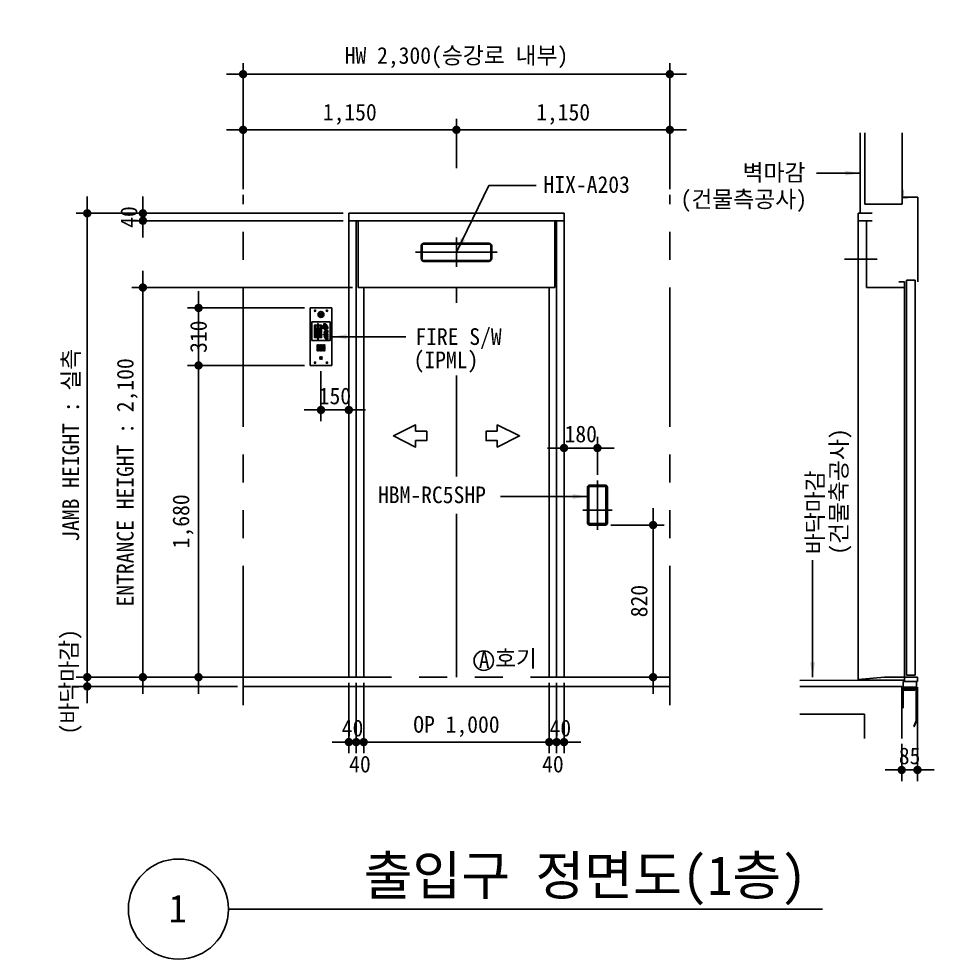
# Model space of a CAD drawing. Extents: x -9109 to 174251, y 57759 to 115528.
# Drawn here: x 142620 to 147554, y 91550 to 96618 of the extents above; entities that cross this region are included whole.
import ezdxf
from ezdxf.enums import TextEntityAlignment as Align

# ---------------------------------------------------------------- set-up
doc = ezdxf.new("R2010")
doc.units = 0
doc.header["$LTSCALE"] = 600
doc.header["$MEASUREMENT"] = 0
doc.linetypes.add('CENTER', pattern=[2, 1.25, -0.25, 0.25, -0.25])
doc.linetypes.add('PHANTOM', pattern=[2.5, 1.25, -0.25, 0.25, -0.25, 0.25, -0.25])
doc.layers.get('0').update_dxf_attribs({"linetype": 'CONTINUOUS'})
for name, color, linetype in [('1', 3, 'CONTINUOUS'), ('3', 1, 'CENTER'), ('4', 6, 'PHANTOM'), ('A-DIMS', 7, 'CONTINUOUS')]:
    doc.layers.add(name, color=color, linetype=linetype)
for name, color, linetype, lineweight in [('A-MKXS-LEAD', 7, 'CONTINUOUS', 25), ('A-XXXX-SYMB', 7, 'CONTINUOUS', 25), ('A-XXXX-TXT1', 3, 'CONTINUOUS', 25), ('A-XXXX-TXT2', 3, 'CONTINUOUS', 25)]:
    doc.layers.add(name, color=color, linetype=linetype, lineweight=lineweight)
doc.styles.add('HY울릉도L', font='')
doc.styles.add('OTIS', font='')
doc.styles.add('굴림', font='')
doc.styles.add('돋움', font='')
doc.styles.add('돋움체', font='')
doc.styles.add('울릉도체', font='')
doc.styles.get('HY울릉도L').set_extended_font_data('Dotum')
doc.styles.get('OTIS').set_extended_font_data('Dotum')
doc.styles.get('굴림').set_extended_font_data('Dotum')
doc.styles.get('돋움').set_extended_font_data('DotumChe')
doc.styles.get('돋움체').set_extended_font_data('DotumChe')
doc.styles.get('울릉도체').set_extended_font_data('Dotum')
doc.dimstyles.new('CDIM', dxfattribs={"dimtxt": 3, "dimasz": 1.5, "dimexe": 2, "dimexo": 1, "dimgap": 1, "dimtad": 1, "dimdec": 0, "dimrnd": 0.5, "dimzin": 0, "dimdsep": 32, "dimlunit": 6, "dimtxsty": 'HY울릉도L', "dimblk1": '_CIDOT', "dimblk2": '_CIDOT', "dimsah": 1, "dimcen": 5.5, "dimclrd": 2, "dimclre": 2, "dimclrt": 7, "dimadec": 0, "dimazin": 0, "dimtfac": 1, "dimtdec": 0, "dimtix": 1, "dimtmove": 2, "dimatfit": 1, "dimldrblk": '_CIDOT', "dimfxl": 1, "dimtolj": 1, "dimtzin": 0, "dimlwd": -1, "dimarcsym": 0})
doc.dimstyles.new('OTIS', dxfattribs={"dimscale": 100, "dimtxt": 2.25, "dimasz": 2, "dimexe": 0.8, "dimexo": 0.8, "dimgap": 0.7, "dimtad": 1, "dimdsep": 46, "dimtxsty": '굴림', "dimblk": 'DOT', "dimcen": 0, "dimclrd": 3, "dimclre": 3, "dimclrt": 3, "dimadec": 0, "dimazin": 0, "dimtfac": 1, "dimtmove": 0, "dimatfit": 3, "dimfxl": 1, "dimtolj": 1, "dimarcsym": 0})
pattern_1 = [(315, (-568.1468, 1569.0215), (0.26516504, 0.26516504), []), (45, (-568.1468, 1569.0215), (-0.26516504, 0.26516504), [])]

# ---------------------------------------------------------------- blocks, each defined once
blk = doc.blocks.new('_CIDOT')
at = {"color": 0, "linetype": 'ByBlock'}
blk.add_line((2, 0), (-1, 0), dxfattribs=at)
at = {"color": 0, "linetype": 'ByBlock', "const_width": 0.5}
blk.add_lwpolyline([(-0.25, 0, 1), (0.25, 0, 1)], format="xyb", close=True, dxfattribs=at)
blk = doc.blocks.new('*D495')
at = {"layer": 'A-DIMS', "lineweight": -2, "transparency": 16777216}
for p, q in [((144368.7, 95569.9), (142928.7, 95569.9)), ((143798.7, 93069.9), (142928.7, 93069.9))]:
    blk.add_line(p, q, dxfattribs=at)
at = {"layer": 'A-DIMS', "transparency": 16777216}
blk.add_line((142988.7, 95524.9), (142988.7, 93114.9), dxfattribs=at)
at = {"layer": 'A-DIMS', "transparency": 16777216, "xscale": 45, "yscale": 45, "zscale": 45}
for p, rotation in [((142988.7, 95569.9), 90), ((142988.7, 93069.9), 270)]:
    blk.add_blockref('_CIDOT', p, dxfattribs=dict(at, rotation=rotation))
at = {"layer": 'A-DIMS', "color": 3, "transparency": 16777216, "insert": (142904.5, 94319.9), "char_height": 90, "attachment_point": 5, "rotation": 90, "style": '돋움체'}
blk.add_mtext('\\A1;JAMB HEIGHT : 실측', dxfattribs=at)
blk = doc.blocks.new('*D496')
at = {"layer": 'A-DIMS', "lineweight": -2, "transparency": 16777216}
for p, q in [((144418.7, 95169.9), (143228.7, 95169.9)), ((143798.7, 93069.9), (143228.7, 93069.9))]:
    blk.add_line(p, q, dxfattribs=at)
at = {"layer": 'A-DIMS', "transparency": 16777216}
blk.add_line((143288.7, 95124.9), (143288.7, 93114.9), dxfattribs=at)
at = {"layer": 'A-DIMS', "transparency": 16777216, "xscale": 45, "yscale": 45, "zscale": 45}
for p, rotation in [((143288.7, 95169.9), 90), ((143288.7, 93069.9), 270)]:
    blk.add_blockref('_CIDOT', p, dxfattribs=dict(at, rotation=rotation))
at = {"layer": 'A-DIMS', "color": 3, "transparency": 16777216, "insert": (143204.9, 94119.9), "char_height": 90, "attachment_point": 5, "rotation": 90, "style": '돋움체'}
blk.add_mtext('\\A1;ENTRANCE HEIGHT : 2,100', dxfattribs=at)
blk = doc.blocks.new('*D497')
at = {"layer": 'A-DIMS', "transparency": 16777216}
for p, q in [((143288.7, 95614.9), (143288.7, 95659.9)), ((143288.7, 95529.9), (143288.7, 95569.9)), ((143288.7, 95484.9), (143288.7, 95439.9))]:
    blk.add_line(p, q, dxfattribs=at)
at = {"layer": 'A-DIMS', "lineweight": -2, "transparency": 16777216}
for p, q in [((144368.7, 95569.9), (143228.7, 95569.9)), ((144368.7, 95529.9), (143228.7, 95529.9))]:
    blk.add_line(p, q, dxfattribs=at)
at = {"layer": 'A-DIMS', "transparency": 16777216, "xscale": 45, "yscale": 45, "zscale": 45}
for p, rotation in [((143288.7, 95529.9), 90), ((143288.7, 95569.9), 270)]:
    blk.add_blockref('_CIDOT', p, dxfattribs=dict(at, rotation=rotation))
at = {"layer": 'A-DIMS', "color": 3, "transparency": 16777216, "insert": (143213.7, 95549.9), "char_height": 90, "attachment_point": 5, "rotation": 90, "style": '돋움체'}
blk.add_mtext('\\A1;40', dxfattribs=at)
blk = doc.blocks.new('*D499')
at = {"layer": 'A-DIMS', "lineweight": -2, "transparency": 16777216}
for p, q in [((143828.7, 95699.9), (143828.7, 96079.9)), ((144978.7, 95813.9), (144978.7, 96079.9))]:
    blk.add_line(p, q, dxfattribs=at)
at = {"layer": 'A-DIMS', "transparency": 16777216}
blk.add_line((144933.7, 96019.9), (143873.7, 96019.9), dxfattribs=at)
at = {"layer": 'A-DIMS', "transparency": 16777216, "xscale": 45, "yscale": 45, "zscale": 45, "rotation": 180}
blk.add_blockref('_CIDOT', (143828.7, 96019.9), dxfattribs=at)
at = {"layer": 'A-DIMS', "transparency": 16777216, "xscale": 45, "yscale": 45, "zscale": 45}
blk.add_blockref('_CIDOT', (144978.7, 96019.9), dxfattribs=at)
at = {"layer": 'A-DIMS', "color": 3, "transparency": 16777216, "insert": (144403.7, 96103.5), "char_height": 90, "attachment_point": 5, "style": '돋움체'}
blk.add_mtext('\\A1;1,150', dxfattribs=at)
blk = doc.blocks.new('*D500')
at = {"layer": 'A-DIMS', "lineweight": -2, "transparency": 16777216}
for p, q in [((144978.7, 95813.9), (144978.7, 96079.9)), ((146128.7, 95699.9), (146128.7, 96079.9))]:
    blk.add_line(p, q, dxfattribs=at)
at = {"layer": 'A-DIMS', "transparency": 16777216}
blk.add_line((145023.7, 96019.9), (146083.7, 96019.9), dxfattribs=at)
at = {"layer": 'A-DIMS', "transparency": 16777216, "xscale": 45, "yscale": 45, "zscale": 45, "rotation": 180}
blk.add_blockref('_CIDOT', (144978.7, 96019.9), dxfattribs=at)
at = {"layer": 'A-DIMS', "transparency": 16777216, "xscale": 45, "yscale": 45, "zscale": 45}
blk.add_blockref('_CIDOT', (146128.7, 96019.9), dxfattribs=at)
at = {"layer": 'A-DIMS', "color": 3, "transparency": 16777216, "insert": (145553.7, 96103.5), "char_height": 90, "attachment_point": 5, "style": '돋움체'}
blk.add_mtext('\\A1;1,150', dxfattribs=at)
blk = doc.blocks.new('*D501')
at = {"layer": 'A-DIMS', "lineweight": -2, "transparency": 16777216}
for p, q in [((143828.7, 95699.9), (143828.7, 96379.9)), ((146128.7, 95699.9), (146128.7, 96379.9))]:
    blk.add_line(p, q, dxfattribs=at)
at = {"layer": 'A-DIMS', "transparency": 16777216}
blk.add_line((143873.7, 96319.9), (146083.7, 96319.9), dxfattribs=at)
at = {"layer": 'A-DIMS', "transparency": 16777216, "xscale": 45, "yscale": 45, "zscale": 45, "rotation": 180}
blk.add_blockref('_CIDOT', (143828.7, 96319.9), dxfattribs=at)
at = {"layer": 'A-DIMS', "transparency": 16777216, "xscale": 45, "yscale": 45, "zscale": 45}
blk.add_blockref('_CIDOT', (146128.7, 96319.9), dxfattribs=at)
at = {"layer": 'A-DIMS', "color": 3, "transparency": 16777216, "insert": (144978.7, 96408.8), "char_height": 90, "attachment_point": 5, "style": '돋움체'}
blk.add_mtext('\\A1;HW 2,300(승강로 내부)', dxfattribs=at)
blk = doc.blocks.new('*D507')
at = {"layer": 'A-DIMS', "lineweight": -2, "transparency": 16777216}
for p, q in [((144478.7, 93039.9), (144478.7, 92659.9)), ((145478.7, 93039.9), (145478.7, 92659.9))]:
    blk.add_line(p, q, dxfattribs=at)
at = {"layer": 'A-DIMS', "transparency": 16777216}
blk.add_line((144523.7, 92719.9), (145433.7, 92719.9), dxfattribs=at)
at = {"layer": 'A-DIMS', "transparency": 16777216, "xscale": 45, "yscale": 45, "zscale": 45, "rotation": 180}
blk.add_blockref('_CIDOT', (144478.7, 92719.9), dxfattribs=at)
at = {"layer": 'A-DIMS', "transparency": 16777216, "xscale": 45, "yscale": 45, "zscale": 45}
blk.add_blockref('_CIDOT', (145478.7, 92719.9), dxfattribs=at)
at = {"layer": 'A-DIMS', "color": 3, "transparency": 16777216, "insert": (144978.7, 92803.8), "char_height": 90, "attachment_point": 5, "style": '돋움체'}
blk.add_mtext('\\A1;OP 1,000', dxfattribs=at)
blk = doc.blocks.new('*D508')
at = {"layer": 'A-DIMS', "lineweight": -2, "transparency": 16777216}
for p, q in [((144398.7, 93039.9), (144398.7, 92659.9)), ((144438.7, 93039.9), (144438.7, 92659.9))]:
    blk.add_line(p, q, dxfattribs=at)
at = {"layer": 'A-DIMS', "transparency": 16777216}
for p, q in [((144353.7, 92719.9), (144308.7, 92719.9)), ((144438.7, 92719.9), (144398.7, 92719.9)), ((144483.7, 92719.9), (144528.7, 92719.9))]:
    blk.add_line(p, q, dxfattribs=at)
at = {"layer": 'A-DIMS', "transparency": 16777216, "xscale": 45, "yscale": 45, "zscale": 45, "rotation": 180}
blk.add_blockref('_CIDOT', (144438.7, 92719.9), dxfattribs=at)
at = {"layer": 'A-DIMS', "transparency": 16777216, "xscale": 45, "yscale": 45, "zscale": 45}
blk.add_blockref('_CIDOT', (144398.7, 92719.9), dxfattribs=at)
at = {"layer": 'A-DIMS', "color": 3, "transparency": 16777216, "insert": (144418.7, 92795), "char_height": 90, "attachment_point": 5, "style": '돋움체'}
blk.add_mtext('\\A1;40', dxfattribs=at)
blk = doc.blocks.new('*D509')
at = {"layer": 'A-DIMS', "lineweight": -2, "transparency": 16777216}
for p, q in [((144438.7, 93039.9), (144438.7, 92659.9)), ((144478.7, 93039.9), (144478.7, 92659.9))]:
    blk.add_line(p, q, dxfattribs=at)
at = {"layer": 'A-DIMS', "transparency": 16777216}
for p, q in [((144393.7, 92719.9), (144348.7, 92719.9)), ((144438.7, 92719.9), (144478.7, 92719.9)), ((144523.7, 92719.9), (144568.7, 92719.9))]:
    blk.add_line(p, q, dxfattribs=at)
at = {"layer": 'A-DIMS', "transparency": 16777216, "xscale": 45, "yscale": 45, "zscale": 45, "rotation": 180}
blk.add_blockref('_CIDOT', (144478.7, 92719.9), dxfattribs=at)
at = {"layer": 'A-DIMS', "transparency": 16777216, "xscale": 45, "yscale": 45, "zscale": 45}
blk.add_blockref('_CIDOT', (144438.7, 92719.9), dxfattribs=at)
at = {"layer": 'A-DIMS', "color": 3, "transparency": 16777216, "insert": (144458.7, 92600.9), "char_height": 90, "attachment_point": 5, "style": '돋움체'}
blk.add_mtext('\\A1;40', dxfattribs=at)
blk = doc.blocks.new('*D510')
at = {"layer": 'A-DIMS', "lineweight": -2, "transparency": 16777216}
for p, q in [((145518.7, 93039.9), (145518.7, 92659.9)), ((145558.7, 93039.9), (145558.7, 92659.9))]:
    blk.add_line(p, q, dxfattribs=at)
at = {"layer": 'A-DIMS', "transparency": 16777216}
for p, q in [((145473.7, 92719.9), (145428.7, 92719.9)), ((145518.7, 92719.9), (145558.7, 92719.9)), ((145603.7, 92719.9), (145648.7, 92719.9))]:
    blk.add_line(p, q, dxfattribs=at)
at = {"layer": 'A-DIMS', "transparency": 16777216, "xscale": 45, "yscale": 45, "zscale": 45, "rotation": 180}
blk.add_blockref('_CIDOT', (145558.7, 92719.9), dxfattribs=at)
at = {"layer": 'A-DIMS', "transparency": 16777216, "xscale": 45, "yscale": 45, "zscale": 45}
blk.add_blockref('_CIDOT', (145518.7, 92719.9), dxfattribs=at)
at = {"layer": 'A-DIMS', "color": 3, "transparency": 16777216, "insert": (145538.7, 92795), "char_height": 90, "attachment_point": 5, "style": '돋움체'}
blk.add_mtext('\\A1;40', dxfattribs=at)
blk = doc.blocks.new('*D511')
at = {"layer": 'A-DIMS', "lineweight": -2, "transparency": 16777216}
for p, q in [((145478.7, 93039.9), (145478.7, 92659.9)), ((145518.7, 93039.9), (145518.7, 92659.9))]:
    blk.add_line(p, q, dxfattribs=at)
at = {"layer": 'A-DIMS', "transparency": 16777216}
for p, q in [((145433.7, 92719.9), (145388.7, 92719.9)), ((145518.7, 92719.9), (145478.7, 92719.9)), ((145563.7, 92719.9), (145608.7, 92719.9))]:
    blk.add_line(p, q, dxfattribs=at)
at = {"layer": 'A-DIMS', "transparency": 16777216, "xscale": 45, "yscale": 45, "zscale": 45, "rotation": 180}
blk.add_blockref('_CIDOT', (145518.7, 92719.9), dxfattribs=at)
at = {"layer": 'A-DIMS', "transparency": 16777216, "xscale": 45, "yscale": 45, "zscale": 45}
blk.add_blockref('_CIDOT', (145478.7, 92719.9), dxfattribs=at)
at = {"layer": 'A-DIMS', "color": 3, "transparency": 16777216, "insert": (145498.7, 92600.9), "char_height": 90, "attachment_point": 5, "style": '돋움체'}
blk.add_mtext('\\A1;40', dxfattribs=at)
blk = doc.blocks.new('*D512')
at = {"layer": 'A-DIMS', "lineweight": -2, "transparency": 16777216}
for p, q in [((145811.7, 93889.9), (146098.7, 93889.9)), ((145811.7, 93069.9), (146098.7, 93069.9))]:
    blk.add_line(p, q, dxfattribs=at)
at = {"layer": 'A-DIMS', "transparency": 16777216}
blk.add_line((146038.7, 93114.9), (146038.7, 93844.9), dxfattribs=at)
at = {"layer": 'A-DIMS', "transparency": 16777216, "xscale": 45, "yscale": 45, "zscale": 45}
for p, rotation in [((146038.7, 93889.9), 90), ((146038.7, 93069.9), 270)]:
    blk.add_blockref('_CIDOT', p, dxfattribs=dict(at, rotation=rotation))
at = {"layer": 'A-DIMS', "color": 3, "transparency": 16777216, "insert": (145963.7, 93479.9), "char_height": 90, "attachment_point": 5, "rotation": 90, "style": '돋움체'}
blk.add_mtext('\\A1;820', dxfattribs=at)
blk = doc.blocks.new('*D515')
at = {"layer": 'A-DIMS', "lineweight": -2, "transparency": 16777216}
for p, q in [((145558.7, 94159.9), (145558.7, 94364.9)), ((145738.7, 94159.9), (145738.7, 94364.9))]:
    blk.add_line(p, q, dxfattribs=at)
at = {"layer": 'A-DIMS', "transparency": 16777216}
for p, q in [((145513.7, 94304.9), (145468.7, 94304.9)), ((145558.7, 94304.9), (145738.7, 94304.9)), ((145783.7, 94304.9), (145828.7, 94304.9))]:
    blk.add_line(p, q, dxfattribs=at)
at = {"layer": 'A-DIMS', "transparency": 16777216, "xscale": 45, "yscale": 45, "zscale": 45}
blk.add_blockref('_CIDOT', (145558.7, 94304.9), dxfattribs=at)
at = {"layer": 'A-DIMS', "transparency": 16777216, "xscale": 45, "yscale": 45, "zscale": 45, "rotation": 180}
blk.add_blockref('_CIDOT', (145738.7, 94304.9), dxfattribs=at)
at = {"layer": 'A-DIMS', "color": 3, "transparency": 16777216, "insert": (145648.7, 94380), "char_height": 90, "attachment_point": 5, "style": '돋움체'}
blk.add_mtext('\\A1;180', dxfattribs=at)
blk = doc.blocks.new('HBM')
for p, q in [((-54, 124), (-54, -69)), ((43, 135), (-43, 135)), ((54, 124), (54, -69)), ((43, -80), (-43, -80))]:
    blk.add_line(p, q)
for centre, start, end in [((-43, 124), 90, 180), ((43, 124), 0, 90), ((-43, -69), 180, 270), ((43, -69), 270, 0)]:
    blk.add_arc(centre, 11, start, end)
at = {"layer": '1'}
for p, q in [((-54, 124.5), (-46, 124.5)), ((-54, 124), (-46, 124)), ((-48, 124), (-48, -69)), ((-46, 124), (-46, -69)), ((43, 129), (-43, 129)), ((43.2, 127), (-43, 127)), ((54, 124.5), (46, 124.5)), ((46, 124), (46, -69)), ((54, 124), (46, 124)), ((48, 124), (48, -69)), ((-54, -69), (-46, -69)), ((-54, -69.5), (-46, -69.5)), ((43, -72), (-43, -72)), ((43, -74), (-43, -74)), ((54, -69), (46, -69)), ((54, -69.5), (46, -69.5))]:
    blk.add_line(p, q, dxfattribs=at)
for centre, radius, start, end in [((-43, 124), 5, 90, 174.2608), ((-43, 124), 3, 90, 180), ((43, 124), 5, 5.7392, 90), ((43, 124), 3, 0, 90), ((-43, -69), 5, 185.7392, 270), ((-43, -69), 3, 180, 270), ((43, -69), 3, 270, 0), ((43, -69), 5, 270, 354.2608)]:
    blk.add_arc(centre, radius, start, end, dxfattribs=at)
at = {"layer": '3'}
for p, q in [((0, 160), (0, -105)), ((79, 0), (-79, 0))]:
    blk.add_line(p, q, dxfattribs=at)
blk = doc.blocks.new('*D516')
at = {"layer": 'A-DIMS', "transparency": 16777216}
for p, q in [((142988.7, 93114.9), (142988.7, 93159.9)), ((142988.7, 93069.9), (142988.7, 93019.9)), ((142988.7, 92974.9), (142988.7, 92929.9))]:
    blk.add_line(p, q, dxfattribs=at)
at = {"layer": 'A-DIMS', "lineweight": -2, "transparency": 16777216}
for p, q in [((143798.7, 93069.9), (142928.7, 93069.9)), ((143798.7, 93019.9), (142928.7, 93019.9))]:
    blk.add_line(p, q, dxfattribs=at)
at = {"layer": 'A-DIMS', "transparency": 16777216, "xscale": 45, "yscale": 45, "zscale": 45}
for p, rotation in [((142988.7, 93069.9), 270), ((142988.7, 93019.9), 90)]:
    blk.add_blockref('_CIDOT', p, dxfattribs=dict(at, rotation=rotation))
at = {"layer": 'A-DIMS', "color": 3, "transparency": 16777216, "insert": (142902.1, 93044.9), "char_height": 90, "attachment_point": 5, "rotation": 90, "style": '돋움체'}
blk.add_mtext('\\A1;(바닥마감)', dxfattribs=at)
blk = doc.blocks.new('방향')
at = {"layer": '1'}
blk.add_lwpolyline([(-220, 25), (-220, 60), (-340, 0), (-220, -60), (-220, -25), (-160, -25), (-160, 25)], close=True, dxfattribs=at)
blk = doc.blocks.new('IPML_SMALL')
h = blk.add_hatch()
h.set_pattern_fill('ANSI37', color=256, scale=3, angle=-90, style=0)
h.set_pattern_definition(pattern_1)
h.paths.add_polyline_path([(38.2, 190.6), (38.2, 181.2), (33.4, 157.6), (39.6, 157.6), (43.4, 176.5), (47.3, 157.6), (53.5, 157.6), (48.7, 181.2), (48.7, 190.6), (52, 179), (55.9, 179), (51.8, 200.2), (45.8, 200.2, 3.652742), (41.1, 200.2), (35, 200.2), (31, 179), (34.9, 179)], flags=0)
h.paths.add_polyline_path([(62.1, 217.1), (46.1, 217.1), (46.1, 220.9), (44.4, 220.9), (44.4, 226.9), (43.4, 226.9), (42.5, 226.9), (42.5, 220.9), (40.7, 220.9), (40.7, 217.1), (24.7, 217.1), (24.7, 150.3), (40.7, 150.3), (40.7, 146.5), (42.5, 146.5), (42.5, 140.5), (43.4, 140.5), (44.4, 140.5), (44.4, 146.5), (46.1, 146.5), (46.1, 150.3), (62.1, 150.3)])
h.paths.add_polyline_path([(58.8, 153.3), (28.2, 153.3), (28.2, 214.2), (58.8, 214.2)], flags=16)
h.paths.add_polyline_path([(55.9, 179), (52, 179), (48.7, 190.6), (48.7, 181.2), (53.5, 157.6), (47.3, 157.6), (43.4, 176.5), (39.6, 157.6), (33.4, 157.6), (38.2, 181.2), (38.2, 190.6), (34.9, 179), (31, 179), (35, 200.2), (41.1, 200.2, -3.652742), (45.8, 200.2), (51.8, 200.2)], flags=0)
h = blk.add_hatch()
h.set_pattern_fill('ANSI37', color=256, scale=3, angle=-90, style=0)
h.set_pattern_definition(pattern_1)
h.paths.add_polyline_path([(45.8, 200.2, 3.652742), (41.1, 200.2), (35, 200.2), (31, 179), (34.9, 179), (38.2, 190.6), (38.2, 181.2), (33.4, 157.6), (39.6, 157.6), (43.4, 176.5), (47.3, 157.6), (53.5, 157.6), (48.7, 181.2), (48.7, 190.6), (52, 179), (55.9, 179), (51.8, 200.2)])
h = blk.add_hatch()
h.set_pattern_fill('ANSI37', color=256, scale=3, angle=-90, style=0)
h.set_pattern_definition(pattern_1)
edge = h.paths.add_edge_path()
edge.add_line((75.1, 223.5), (75.1, 221))
edge.add_spline(control_points=[(75.1, 221), (76.2, 221), (78, 221), (80.3, 221.2), (82.4, 221.2), (84.5, 221), (86.1, 219.6), (87.2, 218), (88.3, 215.8), (89.7, 213.4), (91, 211), (92.4, 209.1), (93.3, 207.7), (94.4, 205.7), (95.5, 207.7), (93.2, 209.5), (92.4, 212.5), (90.2, 214.8), (89.9, 217.9), (88.1, 220.4), (85.7, 221.8), (84, 223.2), (80.4, 223.9), (77.6, 223.7), (75.1, 223.5)], knot_values=[0, 0, 0, 0, 16.276134, 26.189432, 34.992554, 48.243174, 56.080839, 66.163283, 77.688084, 92.569201, 106.688234, 119.289815, 126.378482, 135.935157, 138.635888, 154.730507, 169.361035, 185.904732, 200.088633, 214.879592, 229.47119, 241.440684, 246.671202, 283.67757, 283.67757, 283.67757, 283.67757], degree=3, periodic=0)
edge = h.paths.add_edge_path()
edge.add_spline(control_points=[(98.3, 203.5), (96.6, 203.7), (94.4, 204), (92.6, 206.7), (90.5, 208.5), (90.3, 211.4), (88.1, 213.3), (87.3, 215.7), (86.3, 218.4), (83.9, 219.9), (81.1, 219.9), (78.2, 220.3), (75.9, 219.1), (74, 218), (72.3, 216.8), (70.4, 214.5), (68.9, 211.3), (69.1, 207.9), (67.6, 205.1), (64.5, 205.5), (64.8, 204), (64.9, 203.5)], knot_values=[0, 0, 0, 0, 23.235894, 31.695383, 46.327677, 63.827557, 71.113456, 88.068146, 101.389696, 113.10448, 126.738294, 142.982267, 155.853327, 164.584852, 176.17403, 186.923685, 208.75647, 227.369852, 238.201278, 250.994126, 257.911715, 257.911715, 257.911715, 257.911715], degree=3, periodic=0)
edge.add_line((64.9, 203.5), (98.3, 203.5))
h.paths.add_polyline_path([(64.9, 202.7), (64.9, 201.4), (98.3, 201.4), (98.3, 202.7)])
edge = h.paths.add_edge_path()
edge.add_spline(control_points=[(96.4, 188.3), (96, 188.4), (95, 188.7), (93.6, 190.2), (91.9, 192.1), (89.4, 194.7), (89.4, 197.1), (88.2, 198.7), (86.8, 197.3), (87.8, 194.4), (87.5, 191.1), (88.2, 187.5), (90.8, 185.8), (92.4, 183.3), (94.2, 181.3), (95.7, 180.4), (96.4, 180)], knot_values=[0, 0, 0, 0, 6.410618, 14.544557, 30.104409, 46.814656, 64.283894, 67.569966, 70.354795, 87.483136, 108.270944, 121.426216, 138.871281, 152.453797, 166.275381, 178.604096, 178.604096, 178.604096, 178.604096], degree=3, periodic=0)
edge.add_line((96.4, 180), (96.4, 188.3))
edge = h.paths.add_edge_path()
edge.add_spline(control_points=[(95, 175.5), (93.3, 175.5), (90.7, 175.4), (86, 175.9), (83.2, 180), (80.5, 184.7), (81.2, 189.7), (78.9, 193.3), (77.8, 196.2), (75.5, 196.9), (76.5, 199), (79.5, 197.3), (82.6, 196.2), (83.9, 192), (86.2, 188.7), (86.6, 184.3), (89, 181), (92.3, 179), (93.4, 176.7), (95.5, 176.4), (95.3, 175.7), (95, 175.6), (95, 175.5)], knot_values=[0.40284, 0.40284, 0.40284, 0.40284, 25.791657, 38.90688, 69.647022, 93.804999, 118.72233, 140.114447, 156.834523, 163.331585, 168.477101, 183.003579, 201.192315, 219.994825, 243.286897, 261.015594, 284.733934, 301.370704, 316.923159, 322.250551, 324.80923, 326.031079, 326.031079, 326.031079, 326.031079], degree=3, periodic=0)
edge = h.paths.add_edge_path()
edge.add_spline(control_points=[(96.5, 169.5), (95.6, 169.6), (93.3, 169.6), (89.1, 172.2), (83.7, 175.3), (80.6, 178.8), (76.4, 183.6), (76.7, 177.7), (78.9, 174.3), (81.5, 169.4), (86.2, 165.9), (90.8, 162.4), (94.5, 161.6), (96.5, 161.2)], knot_values=[0, 0, 0, 0, 13.937653, 33.449982, 71.815348, 102.431005, 117.803572, 137.449276, 155.309344, 187.016985, 216.03396, 242.860362, 272.403497, 272.403497, 272.403497, 272.403497], degree=3, periodic=0)
edge.add_line((96.5, 161.2), (96.5, 169.5))
edge = h.paths.add_edge_path()
edge.add_spline(control_points=[(96.7, 156), (96.7, 156.4), (96.5, 158.8), (89.5, 155.4), (86.1, 162.2), (82.7, 166.9), (77.7, 168.2), (74.8, 167.4), (71.3, 168), (71.7, 164.6), (79.9, 165.6), (81, 154.4), (88.9, 153.5), (92.9, 154.1), (95.5, 155.4), (96.6, 156)], knot_values=[0, 0, 0, 0, 6.064647, 32.258359, 69.099582, 100.330864, 119.977877, 139.64867, 150.810535, 159.45629, 176.027383, 247.449069, 266.375378, 288.699103, 308.295234, 308.295234, 308.295234, 308.295234], degree=3, periodic=0)
edge.add_line((96.6, 156), (96.7, 156))
edge = h.paths.add_edge_path()
edge.add_line((88.1, 142.5), (96.7, 142.5))
edge.add_line((96.7, 142.5), (96.7, 151.2))
edge.add_line((96.7, 151.2), (85.6, 151.2))
edge.add_spline(control_points=[(85.6, 151.2), (85.2, 151.2), (83.4, 151.6), (80.4, 152.5), (78.9, 155), (75.6, 155.5), (78.2, 151.5), (79.6, 148.6), (83.3, 144.5), (86.5, 143.2), (88.1, 142.5)], knot_values=[0, 0, 0, 0, 6.713954, 26.085433, 44.13966, 50.500321, 63.94654, 87.261502, 113.594539, 139.359184, 139.359184, 139.359184, 139.359184], degree=3, periodic=0)
for p, q in [((0, 310), (0, 0)), ((118, 310), (0, 310)), ((118, 310), (118, 0)), ((54.9, 277.6), (56.4, 279.1)), ((54.9, 277.6), (56.8, 270.7)), ((63.3, 277.2), (56.4, 279.1)), ((58.7, 270.2), (56.8, 270.7)), ((58.7, 270.2), (63.8, 275.3)), ((63.3, 277.2), (63.8, 275.3)), ((118, 0), (0, 0))]:
    blk.add_line(p, q)
for points in [[(26.2, 293.6), (25.4, 295), (26.2, 296.4), (27.8, 296.4), (28.6, 295), (27.8, 293.6)], [(91.8, 293.6), (92.6, 295), (91.8, 296.4), (90.2, 296.4), (89.4, 295), (90.2, 293.6)], [(109, 235), (109, 135), (9, 135), (9, 235)], [(26.2, 16.4), (25.4, 15), (26.2, 13.6), (27.8, 13.6), (28.6, 15), (27.8, 16.4)], [(91.8, 16.4), (92.6, 15), (91.8, 13.6), (90.2, 13.6), (89.4, 15), (90.2, 16.4)]]:
    blk.add_lwpolyline(points, close=True)
at = {"color": 1, "const_width": 1}
blk.add_lwpolyline([(56.9, 276.4, 1), (57.6, 277.1, 1)], format="xyb", close=True, dxfattribs=at)
for centre, radius in [((27, 295), 3.75), ((59, 275), 16), ((59, 275), 14), ((59, 275), 13.2), ((59, 275), 7.25), ((59, 275), 7), ((91, 295), 3.75), ((39, 110), 1), ((39, 105), 1), ((44, 110), 1), ((44, 105), 1), ((49, 110), 1), ((49, 105), 1), ((54, 110), 1), ((54, 105), 1), ((59, 110), 1), ((59, 105), 1), ((64, 110), 1), ((64, 105), 1), ((69, 110), 1), ((69, 105), 1), ((74, 110), 1), ((74, 105), 1), ((79, 110), 1), ((79, 105), 1), ((39, 100), 1), ((39, 95), 1), ((39, 90), 1), ((39, 85), 1), ((39, 80), 1), ((44, 100), 1), ((44, 95), 1), ((44, 90), 1), ((44, 85), 1), ((44, 80), 1), ((49, 100), 1), ((49, 95), 1), ((49, 90), 1), ((49, 85), 1), ((49, 80), 1), ((54, 100), 1), ((54, 95), 1), ((54, 90), 1), ((54, 85), 1), ((54, 80), 1), ((59, 100), 1), ((59, 95), 1), ((59, 90), 1), ((59, 85), 1), ((59, 80), 1), ((64, 100), 1), ((64, 95), 1), ((64, 90), 1), ((64, 85), 1), ((64, 80), 1), ((69, 100), 1), ((69, 95), 1), ((69, 90), 1), ((69, 85), 1), ((69, 80), 1), ((74, 100), 1), ((74, 95), 1), ((74, 90), 1), ((74, 85), 1), ((74, 80), 1), ((79, 100), 1), ((79, 95), 1), ((79, 90), 1), ((79, 85), 1), ((79, 80), 1), ((27, 15), 3.75), ((54, 45), 1), ((54, 40), 1), ((54, 35), 1), ((59, 45), 1), ((59, 40), 1), ((59, 35), 1), ((64, 45), 1), ((64, 40), 1), ((64, 35), 1), ((91, 15), 3.75)]:
    blk.add_circle(centre, radius)
at = {"color": 1}
blk.add_circle((57.2, 276.8), 1, dxfattribs=at)
at = {"layer": '1'}
for p, q in [((40.7, 217.1), (40.7, 220.9)), ((40.7, 220.9), (42.5, 220.9)), ((42.5, 220.9), (42.5, 226.9)), ((42.5, 226.9), (43.4, 226.9)), ((44.4, 226.9), (43.4, 226.9)), ((44.4, 220.9), (44.4, 226.9)), ((46.1, 220.9), (44.4, 220.9)), ((46.1, 217.1), (46.1, 220.9)), ((64.9, 203.5), (98.3, 203.5)), ((75.1, 221), (75.1, 223.5)), ((31, 179), (35, 200.2)), ((34.9, 179), (31, 179)), ((33.4, 157.6), (38.2, 181.2)), ((39.6, 157.6), (33.4, 157.6)), ((38.2, 190.6), (34.9, 179)), ((35, 200.2), (41.1, 200.2)), ((38.2, 181.2), (38.2, 190.6)), ((43.4, 176.5), (39.6, 157.6)), ((43.4, 176.5), (47.3, 157.6)), ((51.8, 200.2), (45.8, 200.2)), ((47.3, 157.6), (53.5, 157.6)), ((48.7, 181.2), (48.7, 190.6)), ((48.7, 190.6), (52, 179)), ((53.5, 157.6), (48.7, 181.2)), ((55.9, 179), (51.8, 200.2)), ((52, 179), (55.9, 179)), ((96.4, 180), (96.4, 188.3)), ((96.5, 169.5), (96.5, 161.2)), ((96.6, 156), (96.7, 156)), ((40.7, 150.3), (40.7, 146.5)), ((40.7, 146.5), (42.5, 146.5)), ((42.5, 146.5), (42.5, 140.5)), ((42.5, 140.5), (43.4, 140.5)), ((44.4, 140.5), (43.4, 140.5)), ((46.1, 146.5), (44.4, 146.5)), ((44.4, 146.5), (44.4, 140.5)), ((46.1, 150.3), (46.1, 146.5)), ((85.6, 151.2), (96.7, 151.2)), ((96.7, 142.5), (88.1, 142.5)), ((96.7, 151.2), (96.7, 142.5))]:
    blk.add_line(p, q, dxfattribs=at)
for points in [[(40.7, 150.3), (24.7, 150.3), (24.7, 217.1), (40.7, 217.1)], [(46.1, 217.1), (62.1, 217.1), (62.1, 150.3), (46.1, 150.3)]]:
    blk.add_lwpolyline(points, dxfattribs=at)
for points in [[(58.8, 214.2), (58.8, 153.3), (28.2, 153.3), (28.2, 214.2)], [(98.3, 201.4), (98.3, 202.7), (64.9, 202.7), (64.9, 201.4)]]:
    blk.add_lwpolyline(points, close=True, dxfattribs=at)
blk.add_arc((43.4, 204.2), 4.64, 300.6211, 239.3789, dxfattribs=at)
for points in [[(64.9, 203.5), (64.9, 204.9), (67.3, 205.6), (68.6, 207.4), (69.2, 211), (70.9, 215), (72.3, 216.7), (74.2, 218.1), (75.7, 218.9), (78.1, 219.9), (81.3, 219.9), (84, 219.6), (86, 218.3), (87.2, 215.9), (88.7, 212.9), (89.7, 211.8), (91, 208.5), (92.8, 206.3), (93.9, 205), (98.3, 203.5)], [(96.6, 156), (93.1, 154.4), (88.6, 153.7), (84.9, 154.4), (75, 164.6), (71.8, 165.6), (71.7, 167.3), (73.9, 167.7), (77.8, 167.9), (81.6, 166.8), (85.8, 162.2), (91.3, 157.3), (96.5, 157.2), (96.7, 156)], [(96.5, 161.2), (90.8, 162.8), (86.3, 165.8), (82, 169.6), (78.4, 174.9), (76.9, 178.1), (77.2, 182.1), (79.5, 180.1), (83.8, 175.7), (90.2, 171.5), (93.7, 169.8), (96.5, 169.5)], [(96.4, 180), (94.4, 181.4), (92.5, 183.4), (90.8, 185.5), (88.4, 188), (87.7, 190.5), (87.5, 194.7), (87.7, 198.1), (88.1, 198.5), (88.6, 198), (89.8, 194.8), (91.9, 192.1), (94, 189.8), (95.2, 188.7), (96.4, 188.3)]]:
    blk.add_spline(points, degree=3, dxfattribs=at)
for points, knots in [([(75.1, 221), (76.2, 221), (78, 221), (80.3, 221.2), (82.4, 221.2), (84.5, 221), (86.1, 219.6), (87.2, 218), (88.3, 215.8), (89.7, 213.4), (91, 211), (92.4, 209.1), (93.3, 207.7), (94.4, 205.7), (95.5, 207.7), (93.2, 209.5), (92.4, 212.5), (90.2, 214.8), (89.9, 217.9), (88.1, 220.4), (85.7, 221.8), (84, 223.2), (80.4, 223.9), (77.6, 223.7), (75.1, 223.5)], [0, 0, 0, 0, 16.276134, 26.189432, 34.992554, 48.243174, 56.080839, 66.163283, 77.688084, 92.569201, 106.688234, 119.289815, 126.378482, 135.935157, 138.635888, 154.730507, 169.361035, 185.904732, 200.088633, 214.879592, 229.47119, 241.440684, 246.671202, 283.67757, 283.67757, 283.67757, 283.67757]), ([(95, 175.5), (93.3, 175.5), (90.7, 175.4), (86, 175.9), (83.2, 180), (80.5, 184.7), (81.2, 189.7), (78.9, 193.3), (77.8, 196.2), (75.5, 196.9), (76.5, 199), (79.5, 197.3), (82.6, 196.2), (83.9, 192), (86.2, 188.7), (86.6, 184.3), (89, 181), (92.3, 179), (93.4, 176.7), (95.5, 176.4), (95.3, 175.7), (95, 175.6), (95, 175.5)], [0.40284, 0.40284, 0.40284, 0.40284, 25.791657, 38.90688, 69.647022, 93.804999, 118.72233, 140.114447, 156.834523, 163.331585, 168.477101, 183.003579, 201.192315, 219.994825, 243.286897, 261.015594, 284.733934, 301.370704, 316.923159, 322.250551, 324.80923, 326.031079, 326.031079, 326.031079, 326.031079]), ([(88.1, 142.5), (86.5, 143.2), (83.3, 144.5), (79.6, 148.6), (78.2, 151.5), (75.6, 155.5), (78.9, 155), (80.4, 152.5), (83.4, 151.6), (85.2, 151.2), (85.6, 151.2)], [0, 0, 0, 0, 25.764645, 52.097682, 75.412644, 88.858863, 95.219524, 113.273751, 132.64523, 139.359184, 139.359184, 139.359184, 139.359184])]:
    blk.add_open_spline(points, degree=3, knots=knots, dxfattribs=at)
at = {"style": '울릉도체'}
for s, rotation, p in [('0', 45, (51.8, 282.2)), ('1', 315, (66.2, 282.2))]:
    blk.add_text(s, height=3, rotation=rotation, dxfattribs=at).set_placement(p, align=Align.MIDDLE)
blk = doc.blocks.new('*D518')
at = {"layer": 'A-DIMS', "lineweight": -2, "transparency": 16777216}
for p, q in [((144159.7, 94749.9), (143528.7, 94749.9)), ((144145.7, 93069.9), (143528.7, 93069.9))]:
    blk.add_line(p, q, dxfattribs=at)
at = {"layer": 'A-DIMS', "transparency": 16777216}
blk.add_line((143588.7, 94704.9), (143588.7, 93114.9), dxfattribs=at)
at = {"layer": 'A-DIMS', "transparency": 16777216, "xscale": 45, "yscale": 45, "zscale": 45}
for p, rotation in [((143588.7, 94749.9), 90), ((143588.7, 93069.9), 270)]:
    blk.add_blockref('_CIDOT', p, dxfattribs=dict(at, rotation=rotation))
at = {"layer": 'A-DIMS', "color": 3, "transparency": 16777216, "insert": (143505.2, 93909.9), "char_height": 90, "attachment_point": 5, "rotation": 90, "style": '돋움체'}
blk.add_mtext('\\A1;1,680', dxfattribs=at)
blk = doc.blocks.new('*D519')
at = {"layer": 'A-DIMS', "transparency": 16777216}
for p, q in [((143588.7, 95104.9), (143588.7, 95149.9)), ((143588.7, 94749.9), (143588.7, 95059.9)), ((143588.7, 94704.9), (143588.7, 94659.9))]:
    blk.add_line(p, q, dxfattribs=at)
at = {"layer": 'A-DIMS', "lineweight": -2, "transparency": 16777216}
for p, q in [((144159.7, 95059.9), (143528.7, 95059.9)), ((144159.7, 94749.9), (143528.7, 94749.9))]:
    blk.add_line(p, q, dxfattribs=at)
at = {"layer": 'A-DIMS', "transparency": 16777216, "xscale": 45, "yscale": 45, "zscale": 45}
for p, rotation in [((143588.7, 95059.9), 270), ((143588.7, 94749.9), 90)]:
    blk.add_blockref('_CIDOT', p, dxfattribs=dict(at, rotation=rotation))
at = {"layer": 'A-DIMS', "color": 3, "transparency": 16777216, "insert": (143588.7, 94904.9), "char_height": 90, "attachment_point": 5, "rotation": 90, "style": '돋움체'}
blk.add_mtext('\\A1;310', dxfattribs=at)
blk = doc.blocks.new('*D522')
at = {"layer": 'A-DIMS', "lineweight": -2, "transparency": 16777216}
for p, q in [((144248.7, 94719.9), (144248.7, 94449.9)), ((144398.7, 94719.9), (144398.7, 94449.9))]:
    blk.add_line(p, q, dxfattribs=at)
at = {"layer": 'A-DIMS', "transparency": 16777216}
for p, q in [((144203.7, 94509.9), (144158.7, 94509.9)), ((144398.7, 94509.9), (144248.7, 94509.9)), ((144443.7, 94509.9), (144488.7, 94509.9))]:
    blk.add_line(p, q, dxfattribs=at)
at = {"layer": 'A-DIMS', "transparency": 16777216, "xscale": 45, "yscale": 45, "zscale": 45}
blk.add_blockref('_CIDOT', (144248.7, 94509.9), dxfattribs=at)
at = {"layer": 'A-DIMS', "transparency": 16777216, "xscale": 45, "yscale": 45, "zscale": 45, "rotation": 180}
blk.add_blockref('_CIDOT', (144398.7, 94509.9), dxfattribs=at)
at = {"layer": 'A-DIMS', "color": 3, "transparency": 16777216, "insert": (144323.7, 94585), "char_height": 90, "attachment_point": 5, "style": '돋움체'}
blk.add_mtext('\\A1;150', dxfattribs=at)
blk = doc.blocks.new('*D549')
at = {"layer": 'A-DIMS', "lineweight": -2, "transparency": 16777216}
for p, q in [((147463.7, 93016.2), (147463.7, 92509.9)), ((147378.7, 92709.9), (147378.7, 92509.9))]:
    blk.add_line(p, q, dxfattribs=at)
at = {"layer": 'A-DIMS', "transparency": 16777216}
for p, q in [((147333.7, 92569.9), (147288.7, 92569.9)), ((147463.7, 92569.9), (147378.7, 92569.9)), ((147508.7, 92569.9), (147553.7, 92569.9))]:
    blk.add_line(p, q, dxfattribs=at)
at = {"layer": 'A-DIMS', "transparency": 16777216, "xscale": 45, "yscale": 45, "zscale": 45}
blk.add_blockref('_CIDOT', (147378.7, 92569.9), dxfattribs=at)
at = {"layer": 'A-DIMS', "transparency": 16777216, "xscale": 45, "yscale": 45, "zscale": 45, "rotation": 180}
blk.add_blockref('_CIDOT', (147463.7, 92569.9), dxfattribs=at)
at = {"layer": 'A-DIMS', "color": 3, "transparency": 16777216, "insert": (147421.2, 92645), "char_height": 90, "attachment_point": 5, "style": '돋움체'}
blk.add_mtext('\\A1;85', dxfattribs=at)

msp = doc.modelspace()

# ---------------------------------------------------------------- linework, layer by layer
for p, q in [((147180.7, 95619.9), (147180.7, 96003.1)), ((147380.7, 95619.9), (147380.7, 96003.1)), ((147382.7, 95655.3), (147382.7, 95695.8)), ((147409.9, 95655.3), (147382.7, 95655.3)), ((147389.5, 95657.4), (147465.7, 95657.4)), ((147465.7, 95199.8), (147465.7, 95657.4)), ((147180.7, 95619.9), (147380.7, 95619.9)), ((144398.7, 93069.9), (144398.7, 95569.9)), ((145558.7, 95569.9), (144398.7, 95569.9)), ((145558.7, 93069.9), (145558.7, 95569.9)), ((147143.7, 93052.9), (147143.7, 95569.9)), ((147218.7, 95569.9), (147143.7, 95569.9)), ((145558.7, 95529.9), (144398.7, 95529.9)), ((144438.7, 93069.9), (144438.7, 95529.9)), ((144448.7, 95169.9), (144448.7, 95529.9)), ((145508.7, 95169.9), (145508.7, 95529.9)), ((145518.7, 93069.9), (145518.7, 95529.9)), ((147218.7, 95529.9), (147144, 95529.9)), ((147188.7, 95529.9), (147188.7, 95169.9)), ((147363.7, 95199.9), (147393.7, 95199.9)), ((147393.7, 95199.9), (147371.7, 95199.9)), ((147393.7, 93046.2), (147393.7, 95199.9)), ((147403.7, 93080.9), (147403.7, 95208.9)), ((147403.7, 95208.9), (147450.7, 95208.9)), ((147403.7, 95208.9), (147450.7, 95208.9)), ((147450.7, 93080.9), (147450.7, 95208.9)), ((145508.7, 95169.9), (144448.7, 95169.9)), ((144478.7, 93069.9), (144478.7, 95169.9)), ((144978.7, 95087.5), (144978.7, 95169.9)), ((145478.7, 93069.9), (145478.7, 95169.9)), ((147188.7, 95169.9), (147393.7, 95169.9)), ((144978.7, 94151.2), (144978.7, 94694.9)), ((144978.7, 93069.9), (144978.7, 93949.9)), ((147144.8, 93054), (147393.7, 93054)), ((147393.7, 93069.9), (147463.7, 93069.9)), ((143828.7, 93019.9), (146128.7, 93019.9)), ((146828.7, 93019.9), (147378.7, 93019.9)), ((147378.7, 92739.9), (147378.7, 93019.9)), ((147385.9, 93007.8), (147457.5, 93007.8)), ((147456.3, 93007.8), (147456.3, 92834)), ((147457.5, 93046.2), (147457.5, 93007.8)), ((147457.5, 93007.8), (147457.5, 92834)), ((147386.7, 92991.8), (147386.7, 92904.1)), ((147394.7, 92999.8), (147449.3, 92999.8)), ((147378.7, 92904.1), (147386.7, 92904.1)), ((146828.7, 92869.9), (147178.7, 92869.9)), ((147178.7, 92739.9), (147178.7, 92869.9)), ((147456.4, 92834.5), (147444.1, 92804)), ((147445.2, 92803.5), (147444.1, 92804)), ((147457.5, 92834), (147445.2, 92803.5))]:
    msp.add_line(p, q)
at = {"color": 7}
for p, q in [((147391, 93069.9), (147393.7, 93069.9)), ((147403.7, 93080.9), (147450.7, 93080.9)), ((147463.7, 93069.9), (147463.7, 93046.2)), ((147385.9, 93046.2), (147385.9, 93007.8)), ((147385.9, 93046.2), (147463.7, 93046.2)), ((147385.9, 93015.4), (147457.5, 93015.4)), ((147449.3, 93007.8), (147449.3, 92999.8))]:
    msp.add_line(p, q, dxfattribs=at)
for radius in [16, 8]:
    msp.add_arc((147394.7, 92991.8), radius, 90, 180)
at = {"layer": '1'}
for p, q in [((144788.7, 95393.9), (144788.7, 95325.9)), ((144793.2, 95393.9), (144793.2, 95325.9)), ((144803.7, 95408.9), (145153.7, 95408.9)), ((144803.7, 95404.4), (145153.7, 95404.4)), ((145164.2, 95393.9), (145164.2, 95325.9)), ((145168.7, 95393.9), (145168.7, 95325.9)), ((144803.7, 95315.4), (145153.7, 95315.4)), ((144803.7, 95310.9), (145153.7, 95310.9))]:
    msp.add_line(p, q, dxfattribs=at)
msp.add_circle((145126.1, 93159.2), 52.5, dxfattribs=at)
for centre, radius, start, end in [((144803.7, 95393.9), 15, 90, 180), ((144803.7, 95393.9), 10.5, 90, 180), ((145153.7, 95393.9), 15, 0, 90), ((145153.7, 95393.9), 10.5, 0, 90), ((144803.7, 95325.9), 15, 180, 270), ((144803.7, 95325.9), 10.5, 180, 270), ((145153.7, 95325.9), 15, 270, 0), ((145153.7, 95325.9), 10.5, 270, 0)]:
    msp.add_arc(centre, radius, start, end, dxfattribs=at)
at = {"layer": '3'}
for p, q in [((144978.7, 95280.9), (144978.7, 95438.9)), ((144758.7, 95359.9), (145198.7, 95359.9)), ((147246, 95323.6), (147071.2, 95323.6))]:
    msp.add_line(p, q, dxfattribs=at)
at = {"layer": '4'}
for p, q in [((147154, 96003.1), (147154, 95569.9)), ((143828.7, 92919.9), (143828.7, 95669.9)), ((146128.7, 92919.9), (146128.7, 95669.9)), ((146128.7, 93069.9), (143828.7, 93069.9)), ((147286.7, 93069.9), (147144.8, 93058.1)), ((147286.7, 93069.9), (147393.7, 93069.9)), ((147143.7, 93052.9), (146828.7, 93051.4))]:
    msp.add_line(p, q, dxfattribs=at)
at = {"layer": 'A-MKXS-LEAD'}
msp.add_line((145153.2, 95719.9), (145407.7, 95719.9), dxfattribs=at)
at = {"layer": 'A-XXXX-SYMB'}
msp.add_line((143750.5, 91819.9), (146951.2, 91819.9), dxfattribs=at)
msp.add_circle((143480.5, 91819.9), 270, dxfattribs=at)

# ---------------------------------------------------------------- block references
for name, p in [('IPML_SMALL', (144189.7, 94749.9)), ('HBM', (145738.7, 93969.9))]:
    msp.add_blockref(name, p)
at = {"layer": '1'}
msp.add_blockref('방향', (144978.7, 94369.9), dxfattribs=at)
at = {"layer": '1', "xscale": -1}
msp.add_blockref('방향', (144978.7, 94369.9), dxfattribs=at)

# ---------------------------------------------------------------- texts
at = {"layer": 'A-XXXX-TXT1', "style": '돋움체'}
msp.add_text('출입구 정면도(1층)', height=210, dxfattribs=at).set_placement((146865.4, 91833.5), align=Align.BOTTOM_RIGHT)
msp.add_text('1', height=150, dxfattribs=at).set_placement((143477, 91823.2), align=Align.MIDDLE)
at = {"layer": 'A-XXXX-TXT2', "style": '돋움'}
for s, p in [('벽마감', (146520.9, 95744.6)), ('HIX-A203', (145448.2, 95680.2)), ('(건물측공사)', (146186.7, 95601.3)), ('FIRE S/W', (144757.2, 94860.5)), ('(IPML)', (144747.7, 94735.1)), ('HBM-RC5SHP', (144555.9, 94007.8)), ('호기', (145186.8, 93125.7))]:
    msp.add_text(s, height=90, dxfattribs=at).set_placement(p)
for s, p in [('(건물축공사)', (147084.2, 93729.8)), ('바닥마감', (146955.6, 93732.5))]:
    msp.add_text(s, height=90, rotation=90, dxfattribs=at).set_placement(p)
msp.add_text('A', height=90, dxfattribs=at).set_placement((145128.3, 93163.5), align=Align.MIDDLE_CENTER)

# ---------------------------------------------------------------- dimensions: what is measured, and where the dimension line sits
at = {"layer": 'A-DIMS'}
for base, p1, p2, text, picture, middle in [((146128.7, 96319.9), (143828.7, 95669.9), (146128.7, 95669.9), 'HW <>(승강로 내부)', '*D501', (144978.7, 96408.8)), ((145478.7, 92719.9), (144478.7, 93069.9), (145478.7, 93069.9), 'OP <>', '*D507', (144978.7, 92803.8))]:
    dim = msp.add_linear_dim(base=base, p1=p1, p2=p2, text=text, dimstyle='CDIM', override={"dimscale": 30, "dimtxsty": '돋움체', "dimclrd": 256, "dimclre": 256, "dimclrt": 3}, dxfattribs=at)
    dim.commit()
    dim.dimension.update_dxf_attribs({"geometry": picture, "text_midpoint": middle})
for base, p1, p2, picture, middle in [((143828.7, 96019.9), (144978.7, 95783.9), (143828.7, 95669.9), '*D499', (144403.7, 96103.5)), ((145738.7, 94304.9), (145558.7, 94129.9), (145738.7, 94129.9), '*D515', (145648.7, 94380)), ((144398.7, 92719.9), (144438.7, 93069.9), (144398.7, 93069.9), '*D508', (144418.7, 92795)), ((147378.7, 92569.9), (147463.7, 93046.2), (147378.7, 92739.9), '*D549', (147421.2, 92645))]:
    dim = msp.add_linear_dim(base=base, p1=p1, p2=p2, dimstyle='CDIM', override={"dimscale": 30, "dimtxsty": '돋움체', "dimclrd": 256, "dimclre": 256, "dimclrt": 3}, dxfattribs=at)
    dim.commit()
    dim.dimension.update_dxf_attribs({"geometry": picture, "text_midpoint": middle})
for base, p1, p2, angle, picture, middle in [((146128.7, 96019.9), (144978.7, 95783.9), (146128.7, 95669.9), 180, '*D500', (145553.7, 96103.5)), ((143288.7, 95569.9), (144398.7, 95529.9), (144398.7, 95569.9), 90, '*D497', (143213.7, 95549.9)), ((143588.7, 93069.9), (144189.7, 94749.9), (144175.7, 93069.9), 90, '*D518', (143505.2, 93909.9)), ((144248.7, 94509.9), (144398.7, 94749.9), (144248.7, 94749.9), 180, '*D522', (144323.7, 94585)), ((146038.7, 93889.9), (145781.7, 93069.9), (145781.7, 93889.9), 90, '*D512', (145963.7, 93479.9)), ((145558.7, 92719.9), (145518.7, 93069.9), (145558.7, 93069.9), 180, '*D510', (145538.7, 92795))]:
    dim = msp.add_linear_dim(base=base, p1=p1, p2=p2, angle=angle, dimstyle='CDIM', override={"dimscale": 30, "dimtxsty": '돋움체', "dimclrd": 256, "dimclre": 256, "dimclrt": 3}, dxfattribs=at)
    dim.commit()
    dim.dimension.update_dxf_attribs({"geometry": picture, "text_midpoint": middle})
for base, p1, p2, text, picture, middle in [((142988.7, 93069.9), (144398.7, 95569.9), (143828.7, 93069.9), 'JAMB HEIGHT : 실측', '*D495', (142904.5, 94319.9)), ((143288.7, 93069.9), (144448.7, 95169.9), (143828.7, 93069.9), 'ENTRANCE HEIGHT : <>', '*D496', (143204.9, 94119.9)), ((142988.7, 93019.9), (143828.7, 93069.9), (143828.7, 93019.9), '(바닥마감)', '*D516', (142902.1, 93044.9))]:
    dim = msp.add_linear_dim(base=base, p1=p1, p2=p2, angle=90, text=text, dimstyle='CDIM', override={"dimscale": 30, "dimtxsty": '돋움체', "dimclrd": 256, "dimclre": 256, "dimclrt": 3}, dxfattribs=at)
    dim.commit()
    dim.dimension.update_dxf_attribs({"geometry": picture, "text_midpoint": middle})
for base, p1, p2, angle, picture, middle in [((143588.7, 95059.9), (144189.7, 94749.9), (144189.7, 95059.9), 90, '*D519', (143588.7, 94904.9)), ((145478.7, 92719.9), (145518.7, 93069.9), (145478.7, 93069.9), 180, '*D511', (145498.7, 92600.9))]:
    dim = msp.add_linear_dim(base=base, p1=p1, p2=p2, angle=angle, dimstyle='CDIM', override={"dimscale": 30, "dimtxsty": '돋움체', "dimclrd": 256, "dimclre": 256, "dimclrt": 3}, dxfattribs=at)
    dim.commit()
    dim.dimension.update_dxf_attribs({"geometry": picture, "text_midpoint": middle, "dimtype": 160})
dim = msp.add_linear_dim(base=(144478.7, 92719.9), p1=(144438.7, 93069.9), p2=(144478.7, 93069.9), dimstyle='CDIM', override={"dimscale": 30, "dimtxsty": '돋움체', "dimclrd": 256, "dimclre": 256, "dimclrt": 3}, dxfattribs=at)
dim.commit()
dim.dimension.update_dxf_attribs({"geometry": '*D509', "text_midpoint": (144458.7, 92600.9), "dimtype": 160})

# ---------------------------------------------------------------- leaders
at = {"layer": 'A-MKXS-LEAD'}
for points in [[(147154, 95786.5), (146919.1, 95786.5)], [(144978.7, 95359.9), (145153.2, 95719.9)], [(144307.7, 94904.9), (144705.2, 94904.9)], [(146898.5, 93069.9), (146898.5, 93699.9)]]:
    msp.add_leader(points, dimstyle='OTIS', override={"dimscale": 40, "dimtad": 0, "dimtxsty": 'OTIS', "dimclrd": 256, "dimatfit": 0}, dxfattribs=at)
at = {"layer": 'A-MKXS-LEAD', "annotation_type": 0, "has_hookline": 1, "hookline_direction": 1}
msp.add_leader([(145684.7, 94043.7), (145216.1, 94043.7)], dimstyle='OTIS', override={"dimscale": 40, "dimtad": 0, "dimtxsty": 'OTIS', "dimclrd": 256, "dimatfit": 0}, dxfattribs=at)

doc.saveas('drawing.dxf')
